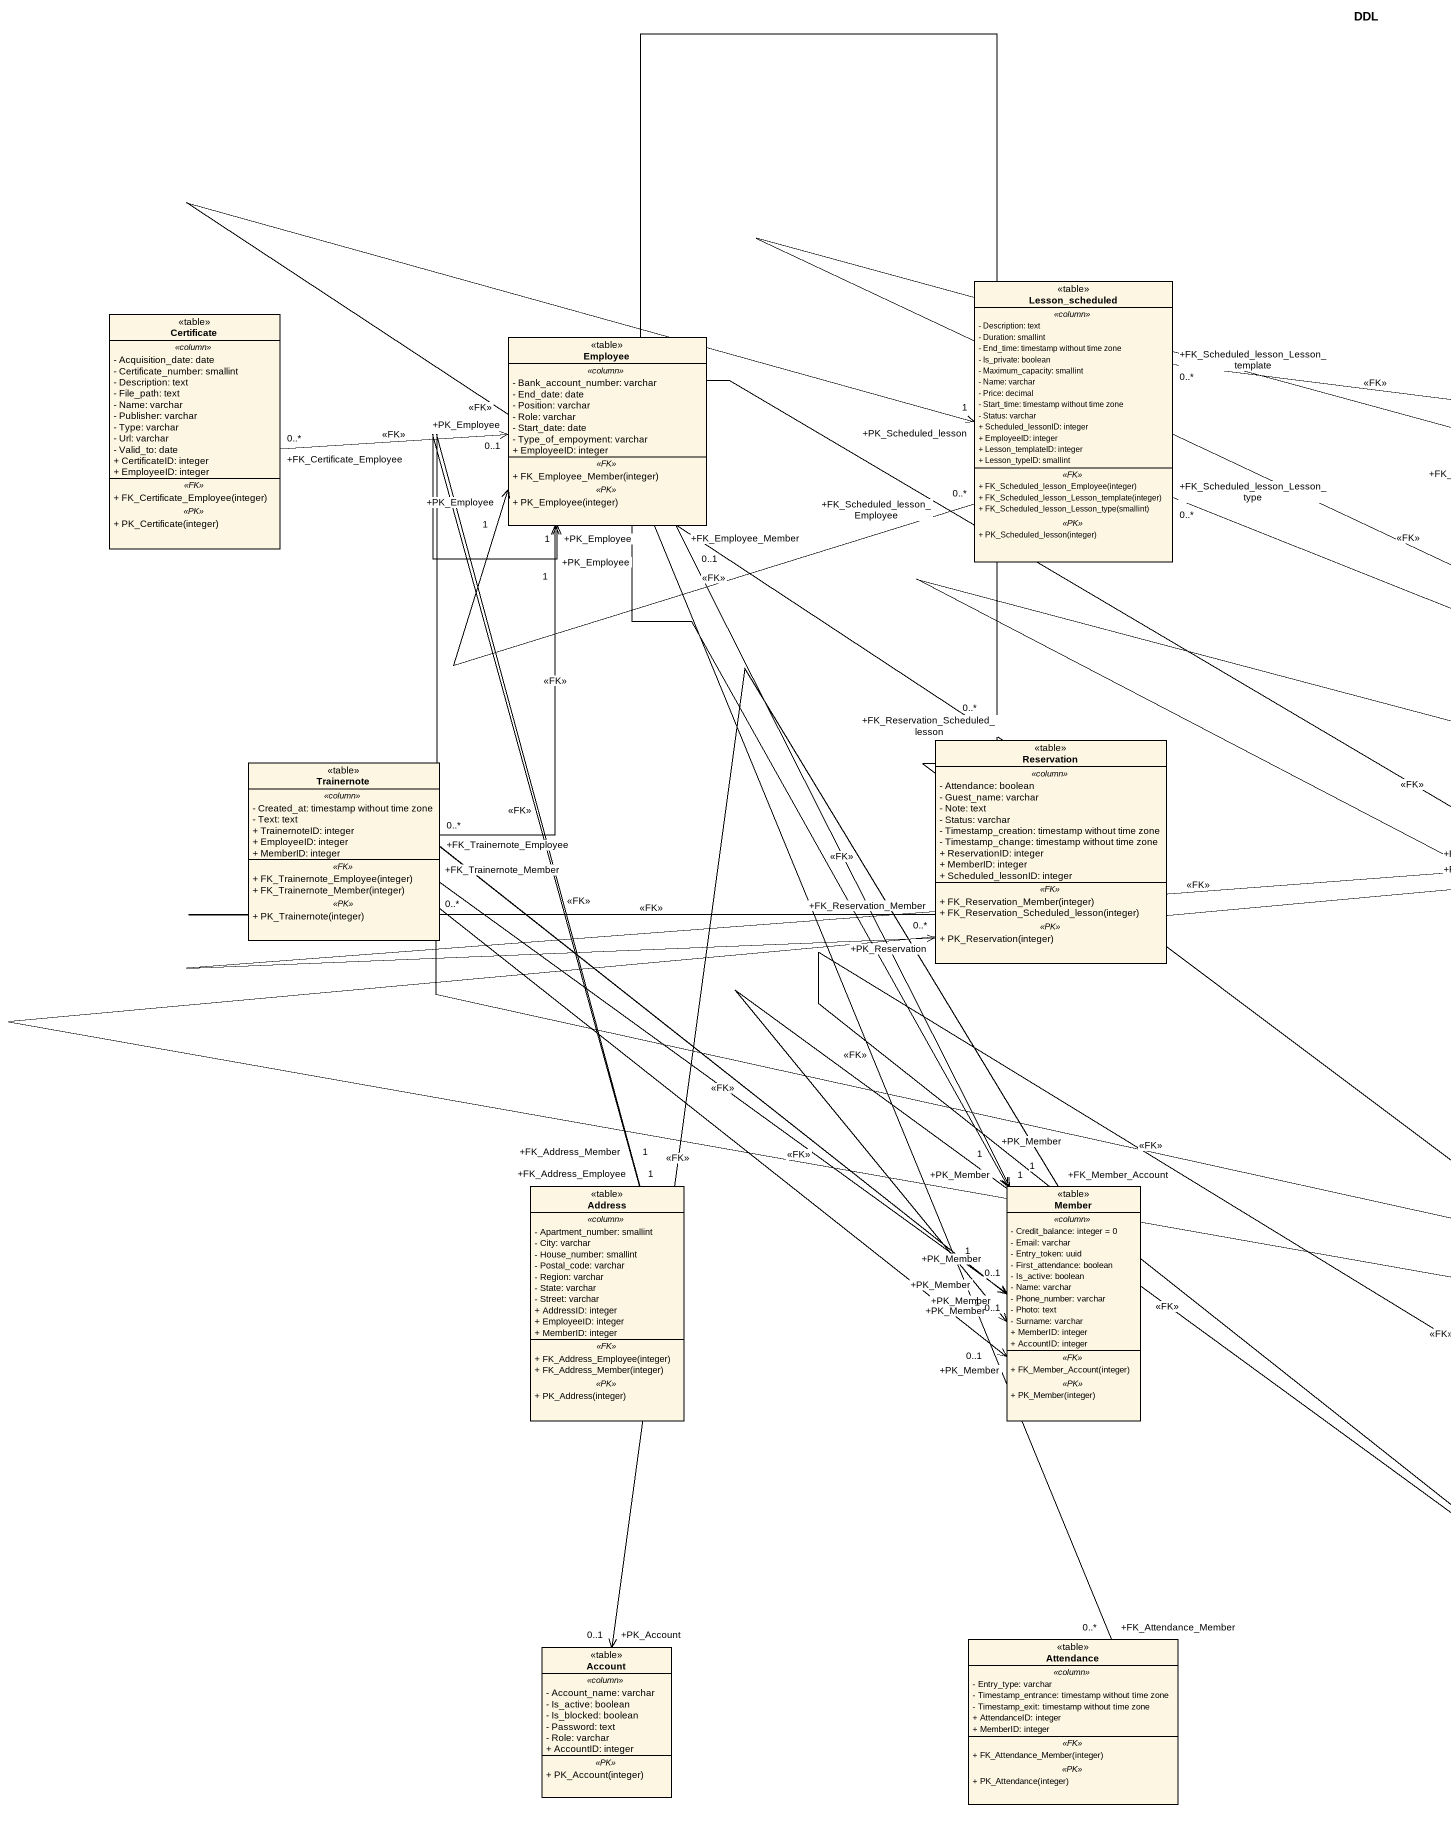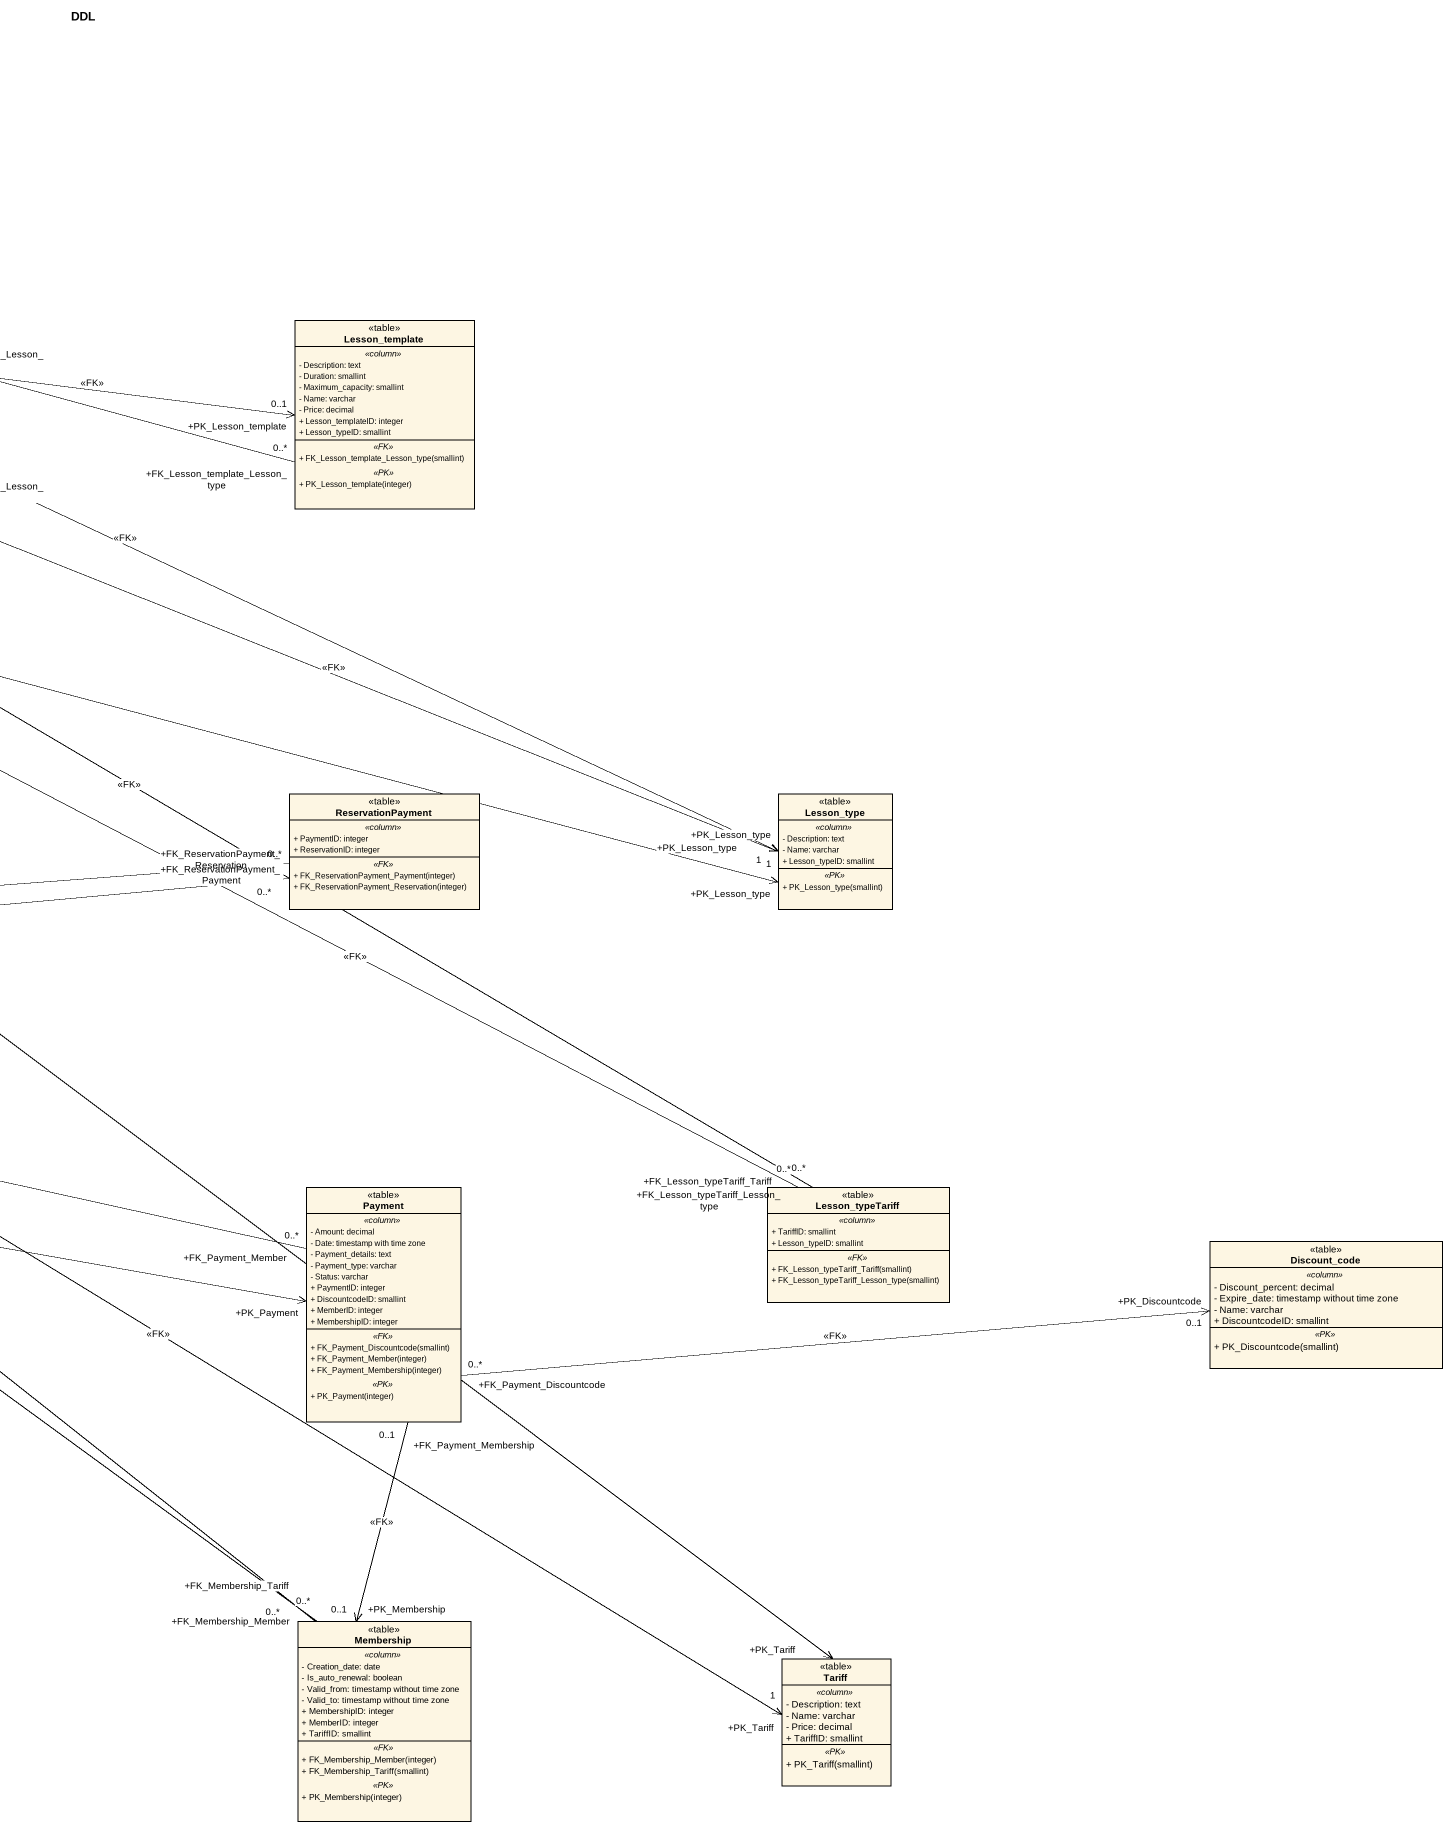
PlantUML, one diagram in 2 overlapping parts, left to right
@startuml
title DDL
hide circle
hide empty members
skinparam classAttributeIconSize 0
class Lesson_scheduled <<table>> {
  .. <<column>> ..
  - Description: text
  - Duration: smallint
  - End_time: timestamp without time zone
  - Is_private: boolean
  - Maximum_capacity: smallint
  - Name: varchar
  - Price: decimal
  - Start_time: timestamp without time zone
  - Status: varchar
  + Scheduled_lessonID: integer
  + EmployeeID: integer
  + Lesson_templateID: integer
  + Lesson_typeID: smallint
  .. <<FK>> ..
  + FK_Scheduled_lesson_Employee(integer)
  + FK_Scheduled_lesson_Lesson_template(integer)
  + FK_Scheduled_lesson_Lesson_type(smallint)
  .. <<PK>> ..
  + PK_Scheduled_lesson(integer)
}
class Certificate <<table>> {
  .. <<column>> ..
  - Acquisition_date: date
  - Certificate_number: smallint
  - Description: text
  - File_path: text
  - Name: varchar
  - Publisher: varchar
  - Type: varchar
  - Url: varchar
  - Valid_to: date
  + CertificateID: integer
  + EmployeeID: integer
  .. <<FK>> ..
  + FK_Certificate_Employee(integer)
  .. <<PK>> ..
  + PK_Certificate(integer)
}
class Lesson_template <<table>> {
  .. <<column>> ..
  - Description: text
  - Duration: smallint
  - Maximum_capacity: smallint
  - Name: varchar
  - Price: decimal
  + Lesson_templateID: integer
  + Lesson_typeID: smallint
  .. <<FK>> ..
  + FK_Lesson_template_Lesson_type(smallint)
  .. <<PK>> ..
  + PK_Lesson_template(integer)
}
class Employee <<table>> {
  .. <<column>> ..
  - Bank_account_number: varchar
  - End_date: date
  - Position: varchar
  - Role: varchar
  - Start_date: date
  - Type_of_empoyment: varchar
  + EmployeeID: integer
  .. <<FK>> ..
  + FK_Employee_Member(integer)
  .. <<PK>> ..
  + PK_Employee(integer)
}
class Trainernote <<table>> {
  .. <<column>> ..
  - Created_at: timestamp without time zone
  - Text: text
  + TrainernoteID: integer
  + EmployeeID: integer
  + MemberID: integer
  .. <<FK>> ..
  + FK_Trainernote_Employee(integer)
  + FK_Trainernote_Member(integer)
  .. <<PK>> ..
  + PK_Trainernote(integer)
}
class Reservation <<table>> {
  .. <<column>> ..
  - Attendance: boolean
  - Guest_name: varchar
  - Note: text
  - Status: varchar
  - Timestamp_creation: timestamp without time zone
  - Timestamp_change: timestamp without time zone
  + ReservationID: integer
  + MemberID: integer
  + Scheduled_lessonID: integer
  .. <<FK>> ..
  + FK_Reservation_Member(integer)
  + FK_Reservation_Scheduled_lesson(integer)
  .. <<PK>> ..
  + PK_Reservation(integer)
}
class ReservationPayment <<table>> {
  .. <<column>> ..
  + PaymentID: integer
  + ReservationID: integer
  .. <<FK>> ..
  + FK_ReservationPayment_Payment(integer)
  + FK_ReservationPayment_Reservation(integer)
}
class Lesson_type <<table>> {
  .. <<column>> ..
  - Description: text
  - Name: varchar
  + Lesson_typeID: smallint
  .. <<PK>> ..
  + PK_Lesson_type(smallint)
}
class Address <<table>> {
  .. <<column>> ..
  - Apartment_number: smallint
  - City: varchar
  - House_number: smallint
  - Postal_code: varchar
  - Region: varchar
  - State: varchar
  - Street: varchar
  + AddressID: integer
  + EmployeeID: integer
  + MemberID: integer
  .. <<FK>> ..
  + FK_Address_Employee(integer)
  + FK_Address_Member(integer)
  .. <<PK>> ..
  + PK_Address(integer)
}
class Member <<table>> {
  .. <<column>> ..
  - Credit_balance: integer = 0
  - Email: varchar
  - Entry_token: uuid
  - First_attendance: boolean
  - Is_active: boolean
  - Name: varchar
  - Phone_number: varchar
  - Photo: text
  - Surname: varchar
  + MemberID: integer
  + AccountID: integer
  .. <<FK>> ..
  + FK_Member_Account(integer)
  .. <<PK>> ..
  + PK_Member(integer)
}
class Payment <<table>> {
  .. <<column>> ..
  - Amount: decimal
  - Date: timestamp with time zone
  - Payment_details: text
  - Payment_type: varchar
  - Status: varchar
  + PaymentID: integer
  + DiscountcodeID: smallint
  + MemberID: integer
  + MembershipID: integer
  .. <<FK>> ..
  + FK_Payment_Discountcode(smallint)
  + FK_Payment_Member(integer)
  + FK_Payment_Membership(integer)
  .. <<PK>> ..
  + PK_Payment(integer)
}
class Lesson_typeTariff <<table>> {
  .. <<column>> ..
  + TariffID: smallint
  + Lesson_typeID: smallint
  .. <<FK>> ..
  + FK_Lesson_typeTariff_Tariff(smallint)
  + FK_Lesson_typeTariff_Lesson_type(smallint)
}
class Discount_code <<table>> {
  .. <<column>> ..
  - Discount_percent: decimal
  - Expire_date: timestamp without time zone
  - Name: varchar
  + DiscountcodeID: smallint
  .. <<PK>> ..
  + PK_Discountcode(smallint)
}
class Attendance <<table>> {
  .. <<column>> ..
  - Entry_type: varchar
  - Timestamp_entrance: timestamp without time zone
  - Timestamp_exit: timestamp without time zone
  + AttendanceID: integer
  + MemberID: integer
  .. <<FK>> ..
  + FK_Attendance_Member(integer)
  .. <<PK>> ..
  + PK_Attendance(integer)
}
class Membership <<table>> {
  .. <<column>> ..
  - Creation_date: date
  - Is_auto_renewal: boolean
  - Valid_from: timestamp without time zone
  - Valid_to: timestamp without time zone
  + MembershipID: integer
  + MemberID: integer
  + TariffID: smallint
  .. <<FK>> ..
  + FK_Membership_Member(integer)
  + FK_Membership_Tariff(smallint)
  .. <<PK>> ..
  + PK_Membership(integer)
}
class Account <<table>> {
  .. <<column>> ..
  - Account_name: varchar
  - Is_active: boolean
  - Is_blocked: boolean
  - Password: text
  - Role: varchar
  + AccountID: integer
  .. <<PK>> ..
  + PK_Account(integer)
}
class Tariff <<table>> {
  .. <<column>> ..
  - Description: text
  - Name: varchar
  - Price: decimal
  + TariffID: smallint
  .. <<PK>> ..
  + PK_Tariff(smallint)
}
Lesson_scheduled "+FK_Scheduled_lesson_Lesson_template\n0..*" -right-> "+PK_Lesson_template\n0..1" Lesson_template : <<FK>>
Lesson_scheduled "+FK_Scheduled_lesson_Employee\n0..*" -left-> "+PK_Employee\n1" Employee : <<FK>>
Lesson_scheduled "+FK_Scheduled_lesson_Lesson_type\n0..*" -right-> "+PK_Lesson_type\n1" Lesson_type : <<FK>>
Certificate "+FK_Certificate_Employee\n0..*" -right-> "+PK_Employee\n0..1" Employee : <<FK>>
Lesson_template "+FK_Lesson_template_Lesson_type\n0..*" --> "+PK_Lesson_type\n1" Lesson_type : <<FK>>
Employee "+FK_Employee_Member\n0..1" --> "+PK_Member\n1" Member : <<FK>>
Trainernote "+FK_Trainernote_Employee\n0..*" -up-> "+PK_Employee\n1" Employee : <<FK>>
Trainernote "+FK_Trainernote_Member\n0..*" --> "+PK_Member\n1" Member : <<FK>>
Reservation "+FK_Reservation_Scheduled_lesson\n0..*" -up-> "+PK_Scheduled_lesson\n1" Lesson_scheduled : <<FK>>
Reservation "+FK_Reservation_Member\n0..*" --> "+PK_Member\n0..1" Member : <<FK>>
ReservationPayment "+FK_ReservationPayment_Reservation\n0..*" -left-> "+PK_Reservation" Reservation : <<FK>>
ReservationPayment "+FK_ReservationPayment_Payment\n0..*" --> "+PK_Payment" Payment : <<FK>>
Address "+FK_Address_Employee\n1" -up-> "+PK_Employee\n1" Employee : <<FK>>
Address "+FK_Address_Member\n1" -right-> "+PK_Member\n0..1" Member : <<FK>>
Member "+FK_Member_Account\n1" --> "+PK_Account\n0..1" Account : <<FK>>
Payment "+FK_Payment_Member\n0..*" -left-> "+PK_Member\n0..1" Member : <<FK>>
Payment "+FK_Payment_Discountcode\n0..*" -right-> "+PK_Discountcode\n0..1" Discount_code : <<FK>>
Payment "+FK_Payment_Membership\n0..1" --> "+PK_Membership\n0..1" Membership : <<FK>>
Lesson_typeTariff "+FK_Lesson_typeTariff_Lesson_type\n0..*" -up-> "+PK_Lesson_type" Lesson_type : <<FK>>
Lesson_typeTariff "+FK_Lesson_typeTariff_Tariff\n0..*" --> "+PK_Tariff" Tariff : <<FK>>
Attendance "+FK_Attendance_Member\n0..*" -up-> "+PK_Member\n1" Member : <<FK>>
Membership "+FK_Membership_Member\n0..*" -up-> "+PK_Member\n1" Member : <<FK>>
Membership "+FK_Membership_Tariff\n0..*" -right-> "+PK_Tariff\n1" Tariff : <<FK>>
@enduml
